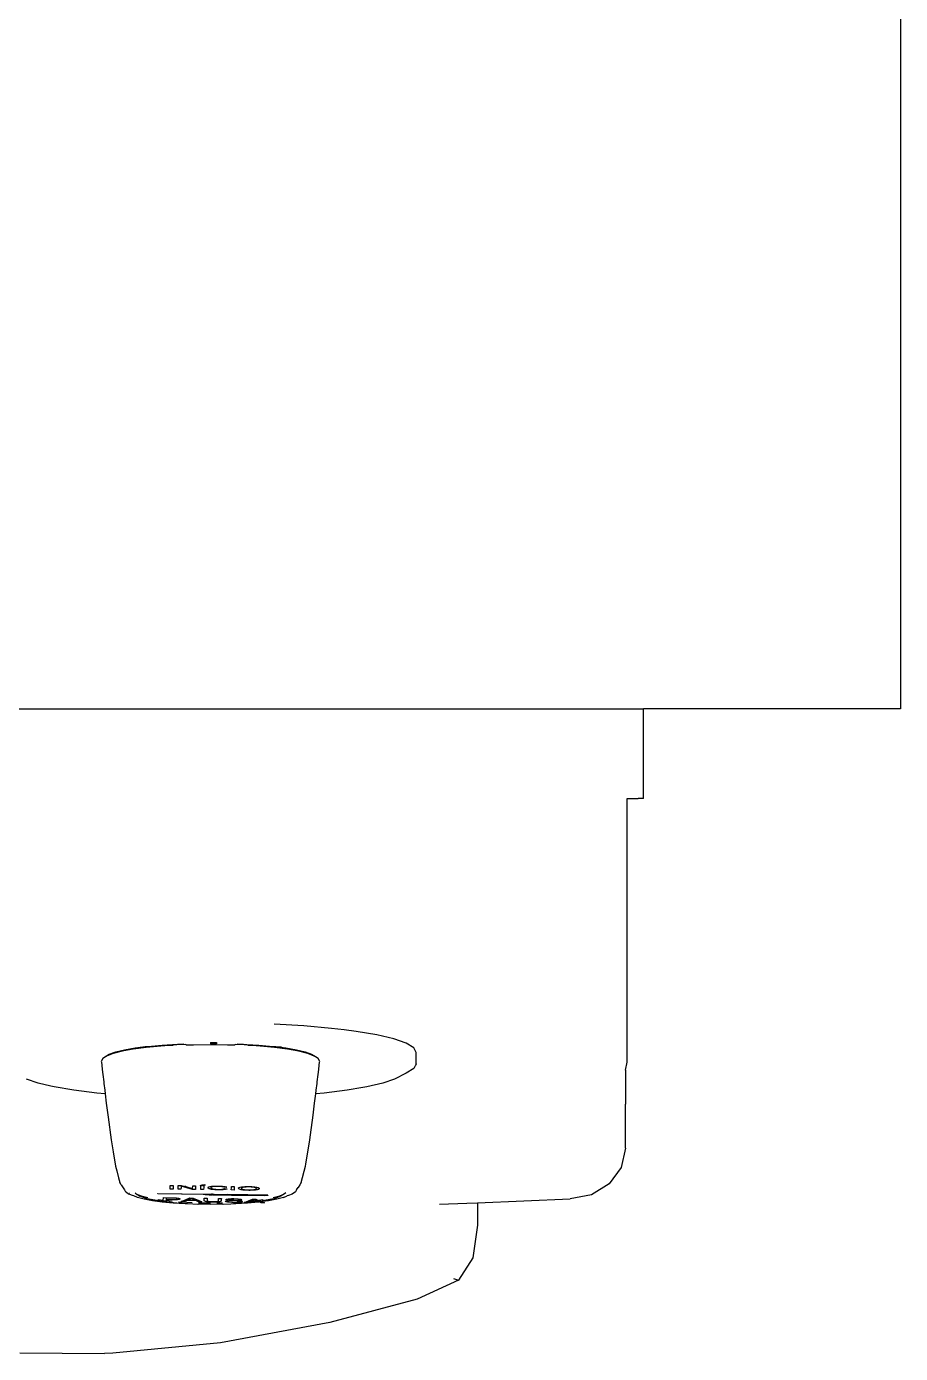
# Model space of a CAD drawing. Header units: metres. Extents: x 244.4 to 340.3, y -4.1 to 64.3.
# Drawn here: x 263.5997 to 263.7569, y 48.2439 to 48.4828 of the extents above; entities that cross this region are included whole.
import ezdxf

# ---------------------------------------------------------------- set-up
doc = ezdxf.new("R2010")
doc.units = ezdxf.units.M
doc.layers.add('Edges', color=7, linetype='Continuous')

# ---------------------------------------------------------------- blocks, each defined once
blk = doc.blocks.new('Laundry Service Area pl')
at = {"layer": 'Edges'}
for p, q in [((4.1739, 3.04611), (4.1739, 2.41611)), ((3.56288, 2.41611), (4.06249, 2.41611)), ((4.06249, 2.41611), (4.06792, 2.41611)), ((4.06792, 2.41611), (4.07481, 2.41611)), ((4.07481, 2.41611), (4.1151, 2.41611)), ((4.1151, 2.41611), (4.11973, 2.41611)), ((4.11973, 2.41611), (4.12391, 2.41611)), ((4.12391, 2.41611), (4.1267, 2.41611)), ((4.1267, 2.41611), (4.12767, 2.41611)), ((4.12767, 2.39996), (4.12767, 2.41611)), ((4.1739, 2.41611), (4.12767, 2.41611)), ((4.12471, 2.39993), (4.12471, 2.39996)), ((4.12471, 2.3999), (4.12471, 2.39996)), ((4.12471, 2.39996), (4.1267, 2.39996)), ((4.12471, 2.3999), (4.12471, 2.39993)), ((4.12471, 2.37347), (4.12471, 2.3999)), ((4.12767, 2.39996), (4.1267, 2.39996)), ((4.12471, 2.35252), (4.12471, 2.37347)), ((4.06657, 2.35902), (4.0612, 2.35934)), ((4.07152, 2.35858), (4.06657, 2.35902)), ((4.07381, 2.35829), (4.07152, 2.35858)), ((4.07594, 2.35803), (4.07381, 2.35829)), ((4.07971, 2.35739), (4.07594, 2.35803)), ((4.04106, 2.35556), (4.04384, 2.35573)), ((4.04368, 2.35559), (4.04305, 2.35555)), ((4.04529, 2.35565), (4.04368, 2.35559)), ((4.04384, 2.35573), (4.04495, 2.35577)), ((4.04529, 2.35565), (4.04536, 2.35563)), ((4.04536, 2.35563), (4.04668, 2.35564)), ((4.04668, 2.35564), (4.04975, 2.35568)), ((4.04975, 2.35605), (4.05085, 2.35604)), ((4.04975, 2.35605), (4.04975, 2.35578)), ((4.04975, 2.35578), (4.05085, 2.35577)), ((4.04975, 2.35568), (4.05283, 2.35564)), ((4.05085, 2.35604), (4.05085, 2.35577)), ((4.05283, 2.35564), (4.05415, 2.35563)), ((4.05421, 2.35565), (4.05415, 2.35563)), ((4.05582, 2.35559), (4.05421, 2.35565)), ((4.05456, 2.35577), (4.05567, 2.35573)), ((4.05567, 2.35573), (4.05631, 2.35569)), ((4.05645, 2.35555), (4.05582, 2.35559)), ((4.05631, 2.35569), (4.05845, 2.35556)), ((4.08275, 2.35667), (4.07971, 2.35739)), ((4.08498, 2.35589), (4.08275, 2.35667)), ((4.08633, 2.35507), (4.08498, 2.35589)), ((4.03076, 2.35337), (4.03035, 2.3531)), ((4.03107, 2.35358), (4.03076, 2.35337)), ((4.03076, 2.35337), (4.03084, 2.35353)), ((4.03084, 2.35353), (4.03154, 2.35395)), ((4.03225, 2.35403), (4.03107, 2.35358)), ((4.03154, 2.35395), (4.0327, 2.35435)), ((4.03386, 2.35445), (4.03225, 2.35403)), ((4.0327, 2.35435), (4.03426, 2.35472)), ((4.03586, 2.35483), (4.03386, 2.35445)), ((4.03426, 2.35472), (4.03622, 2.35505)), ((4.03821, 2.35515), (4.03586, 2.35483)), ((4.03622, 2.35505), (4.03798, 2.35529)), ((4.03798, 2.35529), (4.03832, 2.35531)), ((4.04084, 2.3554), (4.03821, 2.35515)), ((4.03832, 2.35531), (4.0385, 2.35534)), ((4.0385, 2.35534), (4.04106, 2.35556)), ((4.0385, 2.35534), (4.04107, 2.35548)), ((4.04305, 2.35555), (4.04084, 2.3554)), ((4.04107, 2.35548), (4.04305, 2.35555)), ((4.05867, 2.3554), (4.05645, 2.35555)), ((4.05645, 2.35555), (4.05843, 2.35548)), ((4.05843, 2.35548), (4.06101, 2.35534)), ((4.05845, 2.35556), (4.06101, 2.35534)), ((4.0613, 2.35515), (4.05867, 2.3554)), ((4.06101, 2.35534), (4.06119, 2.35531)), ((4.06119, 2.35531), (4.06152, 2.35529)), ((4.06364, 2.35483), (4.0613, 2.35515)), ((4.06152, 2.35529), (4.06329, 2.35505)), ((4.06152, 2.35529), (4.06251, 2.35523)), ((4.06329, 2.35505), (4.06524, 2.35472)), ((4.06565, 2.35445), (4.06364, 2.35483)), ((4.06524, 2.35472), (4.06681, 2.35435)), ((4.06726, 2.35403), (4.06565, 2.35445)), ((4.06681, 2.35435), (4.06796, 2.35395)), ((4.06844, 2.35358), (4.06726, 2.35403)), ((4.06796, 2.35395), (4.06866, 2.35353)), ((4.06875, 2.35337), (4.06844, 2.35358)), ((4.06866, 2.35353), (4.06875, 2.35337)), ((4.06916, 2.3531), (4.06875, 2.35337)), ((4.08679, 2.35423), (4.08633, 2.35507)), ((4.08679, 2.35218), (4.08679, 2.35423)), ((4.03032, 2.35304), (4.03011, 2.35261)), ((4.03011, 2.35261), (4.03012, 2.35252)), ((4.03012, 2.35252), (4.03019, 2.35193)), ((4.03019, 2.35193), (4.03028, 2.3512)), ((4.03028, 2.3512), (4.03039, 2.35026)), ((4.03035, 2.3531), (4.03032, 2.35304)), ((4.06912, 2.35026), (4.06923, 2.3512)), ((4.06918, 2.35304), (4.06916, 2.3531)), ((4.0694, 2.35261), (4.06918, 2.35304)), ((4.06923, 2.3512), (4.06932, 2.35193)), ((4.06932, 2.35193), (4.06939, 2.35252)), ((4.06939, 2.35252), (4.0694, 2.35261)), ((4.08633, 2.35134), (4.08498, 2.35052)), ((4.08648, 2.35161), (4.08633, 2.35134)), ((4.0866, 2.35184), (4.08648, 2.35161)), ((4.08663, 2.35189), (4.0866, 2.35184)), ((4.08679, 2.35218), (4.08663, 2.35189)), ((4.1244, 2.35108), (4.12471, 2.35252)), ((4.1244, 2.35108), (4.1244, 2.3449)), ((4.01875, 2.34872), (4.01666, 2.34945)), ((4.02101, 2.34819), (4.01875, 2.34872)), ((4.03039, 2.35026), (4.03054, 2.34898)), ((4.03054, 2.34898), (4.03058, 2.34864)), ((4.03058, 2.34864), (4.03073, 2.34743)), ((4.06878, 2.34743), (4.06893, 2.34864)), ((4.06893, 2.34864), (4.06897, 2.34898)), ((4.06897, 2.34898), (4.06912, 2.35026)), ((4.08076, 2.34872), (4.07791, 2.34804)), ((4.08285, 2.34945), (4.08076, 2.34872)), ((4.08498, 2.35052), (4.08285, 2.34945)), ((4.0216, 2.34804), (4.02101, 2.34819)), ((4.02515, 2.34744), (4.0216, 2.34804)), ((4.0293, 2.34693), (4.02515, 2.34744)), ((4.0308, 2.3468), (4.0293, 2.34693)), ((4.03073, 2.34743), (4.0308, 2.3468)), ((4.0308, 2.3468), (4.031, 2.3451)), ((4.0685, 2.3451), (4.06871, 2.3468)), ((4.06871, 2.3468), (4.06878, 2.34743)), ((4.07021, 2.34693), (4.06871, 2.3468)), ((4.07436, 2.34744), (4.07021, 2.34693)), ((4.07717, 2.34792), (4.07436, 2.34744)), ((4.07791, 2.34804), (4.07717, 2.34792)), ((4.031, 2.3451), (4.03133, 2.34261)), ((4.06822, 2.34297), (4.0685, 2.3451)), ((4.1244, 2.33699), (4.1244, 2.3449)), ((4.03133, 2.34261), (4.03187, 2.33851)), ((4.06776, 2.33942), (4.06822, 2.34297)), ((4.06764, 2.33851), (4.06776, 2.33942)), ((4.03187, 2.33851), (4.03223, 2.33636)), ((4.0669, 2.33412), (4.06764, 2.33851)), ((4.1244, 2.33699), (4.12365, 2.33351)), ((4.03223, 2.33636), (4.03267, 2.33378)), ((4.06684, 2.33378), (4.0669, 2.33412)), ((4.03267, 2.33378), (4.0329, 2.33291)), ((4.0329, 2.33291), (4.03323, 2.33166)), ((4.06605, 2.33082), (4.06684, 2.33378)), ((4.12365, 2.33351), (4.1215, 2.33057)), ((4.03323, 2.33166), (4.03345, 2.33082)), ((4.03366, 2.33041), (4.03345, 2.33082)), ((4.03366, 2.33041), (4.03427, 2.32952)), ((4.03427, 2.32952), (4.03446, 2.32913)), ((4.04251, 2.32982), (4.04253, 2.33031)), ((4.04251, 2.32965), (4.04251, 2.32982)), ((4.04303, 2.32965), (4.04251, 2.32965)), ((4.04253, 2.33031), (4.04288, 2.33031)), ((4.04288, 2.33031), (4.04292, 2.33029)), ((4.04294, 2.33031), (4.04292, 2.33029)), ((4.04294, 2.33031), (4.04305, 2.3303)), ((4.04305, 2.33028), (4.04303, 2.32978)), ((4.04303, 2.32978), (4.04303, 2.32965)), ((4.04305, 2.3303), (4.04305, 2.33028)), ((4.04394, 2.32963), (4.04395, 2.33003)), ((4.04444, 2.32962), (4.04394, 2.32963)), ((4.04395, 2.33003), (4.04396, 2.33021)), ((4.04396, 2.33029), (4.04449, 2.33028)), ((4.04396, 2.33021), (4.04396, 2.33029)), ((4.04445, 2.32991), (4.04444, 2.32962)), ((4.0465, 2.32959), (4.04445, 2.33014)), ((4.04445, 2.33014), (4.04445, 2.32991)), ((4.04449, 2.33028), (4.0451, 2.33012)), ((4.04529, 2.3301), (4.0451, 2.33012)), ((4.04529, 2.3301), (4.04585, 2.32992)), ((4.04585, 2.32992), (4.04654, 2.32973)), ((4.04684, 2.32958), (4.0465, 2.32959)), ((4.04654, 2.32973), (4.04656, 2.33025)), ((4.04656, 2.33025), (4.04673, 2.33025)), ((4.04673, 2.33025), (4.04706, 2.33024)), ((4.04704, 2.32958), (4.04684, 2.32958)), ((4.04705, 2.33007), (4.04704, 2.32958)), ((4.04706, 2.33024), (4.04705, 2.33007)), ((4.04789, 2.33027), (4.04815, 2.33036)), ((4.04802, 2.33022), (4.04789, 2.33027)), ((4.048, 2.32956), (4.04802, 2.33022)), ((4.04852, 2.32956), (4.048, 2.32956)), ((4.04802, 2.33022), (4.04817, 2.33026)), ((4.04815, 2.33036), (4.04825, 2.33039)), ((4.04822, 2.33026), (4.04817, 2.33026)), ((4.04822, 2.33026), (4.04825, 2.33022)), ((4.04825, 2.33039), (4.04871, 2.33038)), ((4.04825, 2.33022), (4.04829, 2.33026)), ((4.04871, 2.33038), (4.04829, 2.33026)), ((4.04829, 2.33026), (4.04854, 2.33022)), ((4.04853, 2.32992), (4.04852, 2.32956)), ((4.04854, 2.33022), (4.04853, 2.32992)), ((4.04871, 2.33038), (4.04888, 2.33038)), ((4.0493, 2.32988), (4.04931, 2.32993)), ((4.04935, 2.32979), (4.0493, 2.32988)), ((4.04931, 2.32993), (4.04936, 2.32997)), ((4.0495, 2.3297), (4.04935, 2.32979)), ((4.04936, 2.32997), (4.04943, 2.33002)), ((4.04943, 2.33002), (4.04954, 2.33005)), ((4.04962, 2.32966), (4.0495, 2.3297)), ((4.04954, 2.33005), (4.04967, 2.33009)), ((4.04975, 2.32962), (4.04962, 2.32966)), ((4.04967, 2.33009), (4.04975, 2.3301)), ((4.04975, 2.3301), (4.04982, 2.33012)), ((4.04992, 2.32959), (4.04975, 2.32962)), ((4.04982, 2.33012), (4.05, 2.33014)), ((4.04987, 2.32993), (4.04983, 2.32987)), ((4.04983, 2.32987), (4.04987, 2.32979)), ((4.04996, 2.32999), (4.04987, 2.32993)), ((4.04987, 2.32979), (4.04998, 2.32972)), ((4.0501, 2.32956), (4.04992, 2.32959)), ((4.05013, 2.33005), (4.04996, 2.32999)), ((4.04998, 2.32972), (4.05016, 2.32966)), ((4.05, 2.33014), (4.05021, 2.33016)), ((4.05032, 2.32954), (4.0501, 2.32956)), ((4.05039, 2.33009), (4.05013, 2.33005)), ((4.05016, 2.32966), (4.05028, 2.32964)), ((4.05021, 2.33016), (4.05043, 2.33017)), ((4.05028, 2.32964), (4.05043, 2.32962)), ((4.05056, 2.32952), (4.05032, 2.32954)), ((4.05055, 2.3301), (4.05039, 2.33009)), ((4.05043, 2.33017), (4.05067, 2.33018)), ((4.05043, 2.32962), (4.05068, 2.3296)), ((4.05073, 2.33011), (4.05055, 2.3301)), ((4.05083, 2.32951), (4.05056, 2.32952)), ((4.05067, 2.33018), (4.05091, 2.33019)), ((4.05068, 2.3296), (4.05075, 2.32959)), ((4.05115, 2.33011), (4.05073, 2.33011)), ((4.05075, 2.32959), (4.0511, 2.32958)), ((4.05114, 2.3295), (4.05083, 2.32951)), ((4.05091, 2.33019), (4.05116, 2.33018)), ((4.0511, 2.32958), (4.05131, 2.32958)), ((4.05143, 2.3295), (4.05114, 2.3295)), ((4.05151, 2.3301), (4.05115, 2.33011)), ((4.05116, 2.33018), (4.05122, 2.33018)), ((4.05122, 2.33018), (4.05145, 2.33018)), ((4.05131, 2.32958), (4.0515, 2.32958)), ((4.0517, 2.32951), (4.05143, 2.3295)), ((4.05145, 2.33018), (4.05171, 2.33016)), ((4.0515, 2.32958), (4.05156, 2.32959)), ((4.0518, 2.33007), (4.05151, 2.3301)), ((4.05156, 2.32959), (4.05168, 2.32959)), ((4.05168, 2.32959), (4.05184, 2.32961)), ((4.05195, 2.32952), (4.0517, 2.32951)), ((4.05171, 2.33016), (4.05194, 2.33014)), ((4.05193, 2.33005), (4.0518, 2.33007)), ((4.05184, 2.32961), (4.05198, 2.32963)), ((4.05203, 2.33002), (4.05193, 2.33005)), ((4.05194, 2.33014), (4.05216, 2.33012)), ((4.05218, 2.32954), (4.05195, 2.32952)), ((4.05198, 2.32963), (4.05209, 2.32966)), ((4.0522, 2.32996), (4.05203, 2.33002)), ((4.05209, 2.32966), (4.05218, 2.32969)), ((4.05216, 2.33012), (4.05234, 2.33009)), ((4.05218, 2.32969), (4.05225, 2.32973)), ((4.05237, 2.32957), (4.05218, 2.32954)), ((4.05271, 2.32997), (4.0522, 2.32996)), ((4.05225, 2.32973), (4.05277, 2.3297)), ((4.05234, 2.33009), (4.05249, 2.33005)), ((4.05254, 2.32961), (4.05237, 2.32957)), ((4.05249, 2.33005), (4.05262, 2.33001)), ((4.05267, 2.32965), (4.05254, 2.32961)), ((4.05262, 2.33001), (4.05271, 2.32997)), ((4.05277, 2.3297), (4.05267, 2.32965)), ((4.05349, 2.32948), (4.0535, 2.32953)), ((4.05401, 2.32947), (4.05349, 2.32948)), ((4.0535, 2.32953), (4.05351, 2.32987)), ((4.05351, 2.33013), (4.05403, 2.33013)), ((4.05351, 2.32987), (4.05351, 2.33013)), ((4.05402, 2.32966), (4.05401, 2.32947)), ((4.05403, 2.33004), (4.05402, 2.32966)), ((4.05403, 2.33013), (4.05403, 2.33004)), ((4.05478, 2.32978), (4.05482, 2.32985)), ((4.05484, 2.32969), (4.05478, 2.32978)), ((4.05482, 2.32985), (4.05492, 2.32992)), ((4.055, 2.32961), (4.05484, 2.32969)), ((4.05492, 2.32992), (4.05509, 2.32998)), ((4.05513, 2.32957), (4.055, 2.32961)), ((4.05509, 2.32998), (4.05532, 2.33002)), ((4.05528, 2.32953), (4.05513, 2.32957)), ((4.05546, 2.3295), (4.05528, 2.32953)), ((4.05532, 2.33002), (4.0556, 2.33006)), ((4.05535, 2.32983), (4.05532, 2.32977)), ((4.05532, 2.32977), (4.05534, 2.32971)), ((4.05534, 2.32971), (4.05541, 2.32966)), ((4.05542, 2.32989), (4.05535, 2.32983)), ((4.05541, 2.32966), (4.05553, 2.32961)), ((4.05555, 2.32994), (4.05542, 2.32989)), ((4.05566, 2.32947), (4.05546, 2.3295)), ((4.05553, 2.32961), (4.0557, 2.32957)), ((4.05572, 2.32997), (4.05555, 2.32994)), ((4.0556, 2.33006), (4.05592, 2.33008)), ((4.05589, 2.32945), (4.05566, 2.32947)), ((4.0557, 2.32957), (4.0559, 2.32954)), ((4.05593, 2.33), (4.05572, 2.32997)), ((4.05613, 2.32943), (4.05589, 2.32945)), ((4.0559, 2.32954), (4.05613, 2.32951)), ((4.05592, 2.33008), (4.05628, 2.3301)), ((4.05616, 2.33001), (4.05593, 2.33)), ((4.05613, 2.32951), (4.05638, 2.3295)), ((4.05638, 2.32942), (4.05613, 2.32943)), ((4.05641, 2.33002), (4.05616, 2.33001)), ((4.05628, 2.3301), (4.05663, 2.3301)), ((4.05638, 2.3295), (4.05665, 2.32949)), ((4.05665, 2.32941), (4.05638, 2.32942)), ((4.05668, 2.33002), (4.05641, 2.33002)), ((4.05663, 2.3301), (4.05668, 2.3301)), ((4.05665, 2.32949), (4.05693, 2.32949)), ((4.05691, 2.32941), (4.05665, 2.32941)), ((4.05668, 2.3301), (4.05694, 2.33009)), ((4.05705, 2.33001), (4.05668, 2.33002)), ((4.05715, 2.32942), (4.05691, 2.32941)), ((4.05693, 2.32949), (4.05719, 2.3295)), ((4.05694, 2.33009), (4.05719, 2.33008)), ((4.05738, 2.32998), (4.05705, 2.33001)), ((4.05738, 2.32942), (4.05715, 2.32942)), ((4.05719, 2.33008), (4.05743, 2.33006)), ((4.05719, 2.3295), (4.05742, 2.32951)), ((4.05765, 2.32993), (4.05738, 2.32998)), ((4.05761, 2.32944), (4.05738, 2.32942)), ((4.05742, 2.32951), (4.05762, 2.32954)), ((4.05743, 2.33006), (4.05766, 2.33004)), ((4.05782, 2.32946), (4.05761, 2.32944)), ((4.05762, 2.32954), (4.05779, 2.32958)), ((4.05785, 2.32988), (4.05765, 2.32993)), ((4.05766, 2.33004), (4.05786, 2.33001)), ((4.05779, 2.32958), (4.05791, 2.32962)), ((4.058, 2.32948), (4.05782, 2.32946)), ((4.05797, 2.32981), (4.05785, 2.32988)), ((4.05786, 2.33001), (4.05804, 2.32998)), ((4.05791, 2.32962), (4.05798, 2.32967)), ((4.05801, 2.32973), (4.05797, 2.32981)), ((4.05798, 2.32967), (4.05801, 2.32973)), ((4.05816, 2.32951), (4.058, 2.32948)), ((4.05804, 2.32998), (4.05819, 2.32994)), ((4.0583, 2.32955), (4.05816, 2.32951)), ((4.05819, 2.32994), (4.05832, 2.3299)), ((4.0584, 2.32959), (4.0583, 2.32955)), ((4.05832, 2.3299), (4.05842, 2.32986)), ((4.05848, 2.32963), (4.0584, 2.32959)), ((4.05842, 2.32986), (4.05849, 2.32982)), ((4.05853, 2.32967), (4.05848, 2.32963)), ((4.05849, 2.32982), (4.05853, 2.32977)), ((4.05853, 2.32977), (4.05854, 2.32972)), ((4.05854, 2.32972), (4.05853, 2.32967)), ((4.06524, 2.32952), (4.06504, 2.32913)), ((4.06524, 2.32952), (4.06551, 2.32995)), ((4.06551, 2.32995), (4.06556, 2.32995)), ((4.06585, 2.33041), (4.06556, 2.32995)), ((4.06605, 2.33082), (4.06585, 2.33041)), ((4.1215, 2.33057), (4.11829, 2.3286)), ((4.03466, 2.329), (4.03446, 2.32913)), ((4.03503, 2.32875), (4.03466, 2.329)), ((4.03522, 2.32868), (4.03503, 2.32875)), ((4.03524, 2.32885), (4.0352, 2.32885)), ((4.03574, 2.32849), (4.03522, 2.32868)), ((4.03596, 2.3284), (4.03574, 2.32849)), ((4.03662, 2.32815), (4.03596, 2.3284)), ((4.03625, 2.32891), (4.0362, 2.32894)), ((4.03625, 2.32891), (4.03658, 2.32868)), ((4.0367, 2.3286), (4.03658, 2.32868)), ((4.03783, 2.32783), (4.03662, 2.32815)), ((4.03753, 2.32829), (4.0367, 2.3286)), ((4.0367, 2.3286), (4.03707, 2.32836)), ((4.03787, 2.32805), (4.03707, 2.32836)), ((4.03847, 2.32804), (4.03753, 2.32829)), ((4.03933, 2.32755), (4.03783, 2.32783)), ((4.03829, 2.32791), (4.03787, 2.32805)), ((4.03872, 2.32783), (4.03829, 2.32791)), ((4.03896, 2.32777), (4.03872, 2.32783)), ((4.03896, 2.32777), (4.0391, 2.32776)), ((4.03969, 2.32763), (4.0391, 2.32776)), ((4.04109, 2.32731), (4.03933, 2.32755)), ((4.03969, 2.32763), (4.03974, 2.32764)), ((4.04032, 2.32751), (4.03974, 2.32764)), ((4.04035, 2.3277), (4.04026, 2.3277)), ((4.04027, 2.32878), (4.04027, 2.32886)), ((4.04027, 2.32886), (4.04466, 2.32879)), ((4.04881, 2.32864), (4.04027, 2.32878)), ((4.04191, 2.3273), (4.04032, 2.32751)), ((4.04127, 2.32757), (4.04035, 2.3277)), ((4.04306, 2.32712), (4.04109, 2.32731)), ((4.04126, 2.32745), (4.04127, 2.32757)), ((4.04178, 2.32744), (4.04126, 2.32745)), ((4.04127, 2.32757), (4.04128, 2.32811)), ((4.04128, 2.32811), (4.04276, 2.32809)), ((4.04179, 2.32771), (4.04178, 2.3275)), ((4.04288, 2.32739), (4.04178, 2.3275)), ((4.04178, 2.3275), (4.04178, 2.32744)), ((4.0418, 2.32803), (4.04179, 2.32779)), ((4.04179, 2.32779), (4.04281, 2.32777)), ((4.0428, 2.3277), (4.04179, 2.32771)), ((4.04281, 2.32801), (4.0418, 2.32803)), ((4.0437, 2.32712), (4.04191, 2.3273)), ((4.04276, 2.32809), (4.04336, 2.32807)), ((4.04318, 2.32769), (4.0428, 2.3277)), ((4.04329, 2.328), (4.04281, 2.32801)), ((4.04281, 2.32777), (4.04324, 2.32777)), ((4.0452, 2.32698), (4.04306, 2.32712)), ((4.0435, 2.3277), (4.04318, 2.32769)), ((4.04324, 2.32777), (4.0434, 2.32778)), ((4.04347, 2.32798), (4.04329, 2.328)), ((4.04336, 2.32807), (4.04363, 2.32806)), ((4.0434, 2.32778), (4.04353, 2.32779)), ((4.04362, 2.32795), (4.04347, 2.32798)), ((4.04376, 2.32771), (4.0435, 2.3277)), ((4.04353, 2.32779), (4.04362, 2.32781)), ((4.04371, 2.32792), (4.04362, 2.32795)), ((4.04362, 2.32781), (4.04369, 2.32783)), ((4.04363, 2.32806), (4.04385, 2.32803)), ((4.04369, 2.32783), (4.04374, 2.32788)), ((4.04563, 2.327), (4.0437, 2.32712)), ((4.04374, 2.32788), (4.04371, 2.32792)), ((4.04395, 2.32774), (4.04376, 2.32771)), ((4.04385, 2.32803), (4.04402, 2.328)), ((4.04409, 2.32776), (4.04395, 2.32774)), ((4.04551, 2.3272), (4.04398, 2.3273)), ((4.04402, 2.328), (4.04416, 2.32796)), ((4.0442, 2.3278), (4.04409, 2.32776)), ((4.04416, 2.32796), (4.04425, 2.32792)), ((4.04426, 2.32783), (4.0442, 2.3278)), ((4.04425, 2.32792), (4.04428, 2.32787)), ((4.04428, 2.32787), (4.04426, 2.32783)), ((4.04449, 2.3274), (4.04536, 2.32776)), ((4.04505, 2.32739), (4.04449, 2.3274)), ((4.04466, 2.32879), (4.04845, 2.32873)), ((4.04548, 2.32758), (4.04505, 2.32739)), ((4.04563, 2.327), (4.0452, 2.32698)), ((4.04536, 2.32776), (4.04602, 2.32804)), ((4.04619, 2.32757), (4.04548, 2.32758)), ((4.04647, 2.32716), (4.04551, 2.3272)), ((4.04745, 2.32689), (4.04563, 2.327)), ((4.04607, 2.32784), (4.04564, 2.32765)), ((4.04564, 2.32765), (4.04642, 2.32764)), ((4.04602, 2.32804), (4.04658, 2.32803)), ((4.0462, 2.3279), (4.04607, 2.32784)), ((4.04713, 2.32756), (4.04619, 2.32757)), ((4.04629, 2.32796), (4.0462, 2.3279)), ((4.04657, 2.32782), (4.04629, 2.32796)), ((4.04642, 2.32764), (4.04697, 2.32763)), ((4.04675, 2.32773), (4.04657, 2.32782)), ((4.04658, 2.32803), (4.04663, 2.328)), ((4.04663, 2.328), (4.04705, 2.32782)), ((4.04697, 2.32763), (4.04675, 2.32773)), ((4.04705, 2.32782), (4.04752, 2.32762)), ((4.04725, 2.3275), (4.04713, 2.32756)), ((4.04758, 2.32735), (4.04725, 2.3275)), ((4.04767, 2.32692), (4.04745, 2.32689)), ((4.04752, 2.32762), (4.04817, 2.32734)), ((4.04817, 2.32734), (4.04758, 2.32735)), ((4.04761, 2.32712), (4.04758, 2.32712)), ((4.04975, 2.32709), (4.04761, 2.32712)), ((4.04975, 2.32689), (4.04767, 2.32692)), ((4.04975, 2.32686), (4.04767, 2.32692)), ((4.04845, 2.32873), (4.04891, 2.32872)), ((4.04861, 2.32761), (4.04862, 2.32799)), ((4.04863, 2.32755), (4.04861, 2.32761)), ((4.04862, 2.32799), (4.04914, 2.32798)), ((4.04864, 2.32752), (4.04863, 2.32755)), ((4.04875, 2.32744), (4.04864, 2.32752)), ((4.04884, 2.32741), (4.04875, 2.32744)), ((4.04881, 2.32864), (4.04951, 2.32863)), ((4.04895, 2.32739), (4.04884, 2.32741)), ((4.04891, 2.32872), (4.04932, 2.32871)), ((4.04909, 2.32736), (4.04895, 2.32739)), ((4.04925, 2.32734), (4.04909, 2.32736)), ((4.04914, 2.32798), (4.04913, 2.3276)), ((4.04913, 2.3276), (4.04915, 2.32753)), ((4.04915, 2.32753), (4.04922, 2.32748)), ((4.04922, 2.32748), (4.04935, 2.32744)), ((4.04944, 2.32733), (4.04925, 2.32734)), ((4.04932, 2.32871), (4.04956, 2.32871)), ((4.04935, 2.32744), (4.04954, 2.32741)), ((4.04965, 2.32731), (4.04944, 2.32733)), ((4.04951, 2.32863), (4.0497, 2.32862)), ((4.04954, 2.32741), (4.04975, 2.32739)), ((4.04956, 2.32871), (4.04966, 2.32871)), ((4.04975, 2.32731), (4.04965, 2.32731)), ((4.04966, 2.32871), (4.04975, 2.32871)), ((4.0497, 2.32862), (4.04975, 2.32861)), ((4.04974, 2.32862), (4.04975, 2.32861)), ((4.04975, 2.32871), (4.04985, 2.3287)), ((4.04981, 2.32862), (4.04975, 2.32861)), ((4.04975, 2.32739), (4.0498, 2.32739)), ((4.05015, 2.3273), (4.04975, 2.32731)), ((4.05184, 2.32692), (4.04975, 2.32689)), ((4.05184, 2.32692), (4.04975, 2.32686)), ((4.0498, 2.32739), (4.05011, 2.32738)), ((4.04981, 2.32862), (4.04997, 2.32862)), ((4.04985, 2.3287), (4.04993, 2.3287)), ((4.05013, 2.3287), (4.04993, 2.3287)), ((4.05011, 2.32862), (4.04997, 2.32862)), ((4.05011, 2.32862), (4.05033, 2.32861)), ((4.05011, 2.32738), (4.05038, 2.32738)), ((4.05041, 2.32869), (4.05013, 2.3287)), ((4.05042, 2.3273), (4.05015, 2.3273)), ((4.05033, 2.32861), (4.05352, 2.32855)), ((4.05038, 2.32738), (4.0506, 2.32738)), ((4.05041, 2.32869), (4.05094, 2.32869)), ((4.05067, 2.3273), (4.05042, 2.3273)), ((4.0506, 2.32738), (4.05079, 2.32739)), ((4.05088, 2.32731), (4.05067, 2.3273)), ((4.05079, 2.32739), (4.05093, 2.32741)), ((4.05107, 2.32732), (4.05088, 2.32731)), ((4.0519, 2.32712), (4.05091, 2.32711)), ((4.05093, 2.32741), (4.05101, 2.32743)), ((4.05094, 2.32869), (4.05167, 2.32867)), ((4.05101, 2.32743), (4.05104, 2.32743)), ((4.05104, 2.32743), (4.05111, 2.32747)), ((4.05112, 2.32732), (4.05107, 2.32732)), ((4.05111, 2.32747), (4.05116, 2.32751)), ((4.05137, 2.32736), (4.05112, 2.32732)), ((4.05116, 2.32751), (4.05118, 2.32757)), ((4.05118, 2.32757), (4.05119, 2.32795)), ((4.05119, 2.32795), (4.05171, 2.32794)), ((4.05148, 2.32738), (4.05137, 2.32736)), ((4.05156, 2.32741), (4.05148, 2.32738)), ((4.05166, 2.32747), (4.05156, 2.32741)), ((4.0517, 2.32756), (4.05166, 2.32747)), ((4.05167, 2.32867), (4.05288, 2.32865)), ((4.05171, 2.32794), (4.0517, 2.32775)), ((4.0517, 2.32775), (4.0517, 2.32756)), ((4.05206, 2.32689), (4.05184, 2.32692)), ((4.05193, 2.32712), (4.0519, 2.32712)), ((4.05341, 2.32694), (4.05206, 2.32689)), ((4.05239, 2.32748), (4.05288, 2.32748)), ((4.05244, 2.32742), (4.05239, 2.32748)), ((4.0526, 2.32736), (4.05244, 2.32742)), ((4.05255, 2.32776), (4.05259, 2.32781)), ((4.05258, 2.32772), (4.05255, 2.32776)), ((4.05268, 2.32767), (4.05258, 2.32772)), ((4.05259, 2.32781), (4.05272, 2.32785)), ((4.05284, 2.32731), (4.0526, 2.32736)), ((4.05285, 2.32764), (4.05268, 2.32767)), ((4.05272, 2.32785), (4.05293, 2.32788)), ((4.05316, 2.32727), (4.05284, 2.32731)), ((4.0531, 2.32761), (4.05285, 2.32764)), ((4.06005, 2.32854), (4.05288, 2.32865)), ((4.05288, 2.32748), (4.05293, 2.32744)), ((4.05293, 2.32788), (4.05321, 2.32791)), ((4.05293, 2.32744), (4.05304, 2.3274)), ((4.05304, 2.3274), (4.0532, 2.32737)), ((4.0531, 2.32779), (4.05305, 2.32776)), ((4.05305, 2.32776), (4.05308, 2.32772)), ((4.05308, 2.32772), (4.0532, 2.3277)), ((4.05327, 2.32782), (4.0531, 2.32779)), ((4.0534, 2.32758), (4.0531, 2.32761)), ((4.05357, 2.32725), (4.05316, 2.32727)), ((4.0532, 2.3277), (4.05347, 2.32767)), ((4.0532, 2.32737), (4.05343, 2.32734)), ((4.05321, 2.32791), (4.05356, 2.32792)), ((4.05339, 2.32783), (4.05327, 2.32782)), ((4.05355, 2.32784), (4.05339, 2.32783)), ((4.05456, 2.32751), (4.0534, 2.32758)), ((4.05387, 2.327), (4.05341, 2.32694)), ((4.05343, 2.32734), (4.05372, 2.32732)), ((4.05347, 2.32767), (4.05398, 2.32764)), ((4.05352, 2.32855), (4.05946, 2.32846)), ((4.05372, 2.32784), (4.05355, 2.32784)), ((4.05356, 2.32792), (4.05393, 2.32792)), ((4.05398, 2.32724), (4.05357, 2.32725)), ((4.05395, 2.32784), (4.05372, 2.32784)), ((4.05372, 2.32732), (4.05403, 2.32731)), ((4.05399, 2.3272), (4.05385, 2.32719)), ((4.05581, 2.32712), (4.05387, 2.327)), ((4.05431, 2.32698), (4.05387, 2.327)), ((4.05393, 2.32792), (4.05435, 2.32791)), ((4.05435, 2.32783), (4.05395, 2.32784)), ((4.05398, 2.32764), (4.05452, 2.3276)), ((4.05406, 2.32723), (4.05398, 2.32724)), ((4.05406, 2.32723), (4.05399, 2.3272)), ((4.05403, 2.32731), (4.05421, 2.32731)), ((4.05446, 2.32723), (4.05406, 2.32723)), ((4.05421, 2.32731), (4.05432, 2.32731)), ((4.05644, 2.32712), (4.05431, 2.32698)), ((4.05432, 2.32731), (4.05456, 2.32732)), ((4.05435, 2.32791), (4.05471, 2.32788)), ((4.05451, 2.32781), (4.05435, 2.32783)), ((4.05482, 2.32725), (4.05446, 2.32723)), ((4.05464, 2.3278), (4.05451, 2.32781)), ((4.05452, 2.3276), (4.05485, 2.32758)), ((4.05477, 2.32749), (4.05456, 2.32751)), ((4.05456, 2.32732), (4.05476, 2.32733)), ((4.05474, 2.32778), (4.05464, 2.3278)), ((4.05471, 2.32788), (4.055, 2.32785)), ((4.05482, 2.32776), (4.05474, 2.32778)), ((4.05476, 2.32733), (4.0549, 2.32735)), ((4.05491, 2.32747), (4.05477, 2.32749)), ((4.05491, 2.3277), (4.05482, 2.32776)), ((4.05511, 2.32727), (4.05482, 2.32725)), ((4.05485, 2.32758), (4.05515, 2.32755)), ((4.0549, 2.32735), (4.05499, 2.32738)), ((4.05541, 2.3277), (4.05491, 2.3277)), ((4.05499, 2.32744), (4.05491, 2.32747)), ((4.05501, 2.32741), (4.05499, 2.32744)), ((4.05499, 2.32738), (4.05501, 2.32741)), ((4.055, 2.32785), (4.05522, 2.3278)), ((4.05533, 2.32731), (4.05511, 2.32727)), ((4.05515, 2.32755), (4.05536, 2.3275)), ((4.05522, 2.3278), (4.05535, 2.32775)), ((4.05547, 2.32736), (4.05533, 2.32731)), ((4.05553, 2.3273), (4.05533, 2.32731)), ((4.05535, 2.32775), (4.05541, 2.3277)), ((4.05536, 2.3275), (4.05548, 2.32746)), ((4.05552, 2.32741), (4.05547, 2.32736)), ((4.05548, 2.32746), (4.05552, 2.32741)), ((4.05579, 2.32722), (4.05598, 2.3273)), ((4.05634, 2.32721), (4.05579, 2.32722)), ((4.05634, 2.32721), (4.05581, 2.32712)), ((4.05598, 2.3273), (4.05616, 2.32737)), ((4.05616, 2.32737), (4.0567, 2.3276)), ((4.05759, 2.3273), (4.05634, 2.32721)), ((4.05653, 2.32729), (4.05634, 2.32721)), ((4.05842, 2.32731), (4.05644, 2.32712)), ((4.05653, 2.32729), (4.05659, 2.32729)), ((4.05659, 2.32729), (4.0566, 2.32732)), ((4.05678, 2.3274), (4.0566, 2.32732)), ((4.0567, 2.3276), (4.05732, 2.32785)), ((4.05819, 2.32738), (4.05678, 2.3274)), ((4.05713, 2.32756), (4.05693, 2.32747)), ((4.05693, 2.32747), (4.05734, 2.32746)), ((4.05737, 2.32766), (4.05713, 2.32756)), ((4.05732, 2.32785), (4.05788, 2.32784)), ((4.05779, 2.32751), (4.05734, 2.32746)), ((4.05749, 2.32772), (4.05737, 2.32766)), ((4.05759, 2.32778), (4.05749, 2.32772)), ((4.05786, 2.32764), (4.05759, 2.32778)), ((4.05819, 2.32738), (4.05759, 2.3273)), ((4.05782, 2.32751), (4.05779, 2.32751)), ((4.05806, 2.32754), (4.05782, 2.32751)), ((4.05782, 2.32751), (4.05821, 2.32747)), ((4.05806, 2.32754), (4.05786, 2.32764)), ((4.05788, 2.32784), (4.05794, 2.32782)), ((4.05794, 2.32782), (4.05829, 2.32766)), ((4.05821, 2.32747), (4.05806, 2.32754)), ((4.05842, 2.32737), (4.05819, 2.32738)), ((4.05821, 2.32747), (4.05827, 2.32745)), ((4.05829, 2.32766), (4.05845, 2.3276)), ((4.05853, 2.32733), (4.05842, 2.32737)), ((4.05853, 2.32733), (4.05842, 2.32731)), ((4.05916, 2.3277), (4.05845, 2.3276)), ((4.05885, 2.32743), (4.05845, 2.3276)), ((4.05888, 2.32717), (4.05853, 2.32733)), ((4.05918, 2.32751), (4.05885, 2.32743)), ((4.05885, 2.32743), (4.05894, 2.32738)), ((4.05947, 2.32716), (4.05888, 2.32717)), ((4.05911, 2.32741), (4.05894, 2.32738)), ((4.05894, 2.32738), (4.05947, 2.32716)), ((4.06017, 2.32755), (4.05911, 2.32741)), ((4.05924, 2.3277), (4.05916, 2.3277)), ((4.05977, 2.32764), (4.05918, 2.32751)), ((4.05946, 2.32846), (4.0595, 2.32847)), ((4.06004, 2.32846), (4.0595, 2.32847)), ((4.05982, 2.32763), (4.05977, 2.32764)), ((4.06041, 2.32776), (4.05982, 2.32763)), ((4.06005, 2.3285), (4.06004, 2.32846)), ((4.06005, 2.32854), (4.06005, 2.3285)), ((4.06168, 2.32783), (4.06017, 2.32755)), ((4.06054, 2.32777), (4.06041, 2.32776)), ((4.06079, 2.32783), (4.06054, 2.32777)), ((4.06122, 2.32791), (4.06079, 2.32783)), ((4.06198, 2.32829), (4.06104, 2.32804)), ((4.06164, 2.32805), (4.06122, 2.32791)), ((4.06244, 2.32836), (4.06164, 2.32805)), ((4.06288, 2.32815), (4.06168, 2.32783)), ((4.0628, 2.3286), (4.06198, 2.32829)), ((4.0628, 2.3286), (4.06244, 2.32836)), ((4.06292, 2.32868), (4.0628, 2.3286)), ((4.06288, 2.32815), (4.06355, 2.3284)), ((4.0633, 2.32894), (4.06292, 2.32868)), ((4.06377, 2.32849), (4.06355, 2.3284)), ((4.06448, 2.32875), (4.06377, 2.32849)), ((4.06504, 2.32913), (4.06448, 2.32875)), ((4.09097, 2.3269), (4.09587, 2.32711)), ((4.09587, 2.32711), (4.09777, 2.32719)), ((4.09777, 2.32719), (4.1145, 2.32791)), ((4.09777, 2.32719), (4.09777, 2.32314)), ((4.11829, 2.3286), (4.1145, 2.32791)), ((4.09777, 2.32314), (4.09693, 2.31727)), ((4.09693, 2.31727), (4.09439, 2.31325)), ((4.09439, 2.31325), (4.08692, 2.3098)), ((4.09347, 2.31356), (4.09439, 2.31325)), ((4.08692, 2.3098), (4.07122, 2.30562)), ((4.07122, 2.30562), (4.05155, 2.30197)), ((4.05155, 2.30197), (4.03217, 2.3001)), ((4.01543, 2.30015), (4.03071, 2.30004)), ((4.03217, 2.3001), (4.03071, 2.30004))]:
    blk.add_line(p, q, dxfattribs=at)

msp = doc.modelspace()

# ---------------------------------------------------------------- block references
msp.add_blockref('Laundry Service Area pl', (259.58299, 45.94387))

doc.saveas('drawing.dxf')
